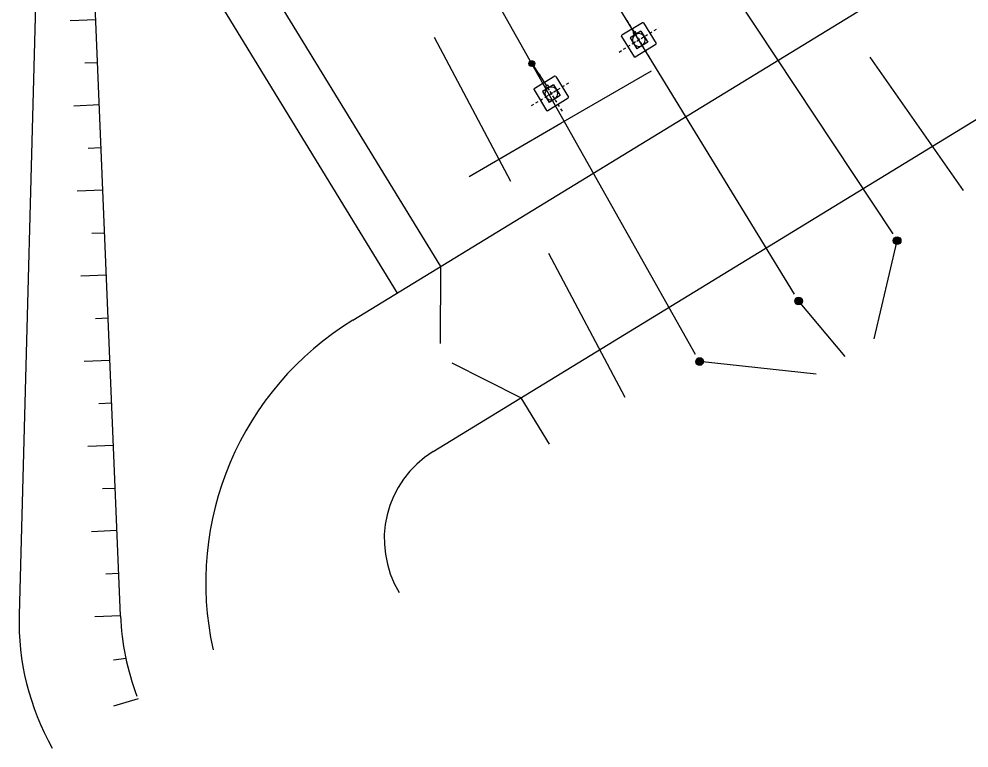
# Model space of a CAD drawing. Header units: millimetres. Extents: x 308437 to 311888, y 6841816 to 6843567.
# Drawn here: x 311639.99 to 311677, y 6841994.54 to 6842022.95 of the extents above; entities that cross this region are included whole.
import ezdxf

# ---------------------------------------------------------------- set-up
doc = ezdxf.new("R2010")
doc.units = ezdxf.units.MM
doc.linetypes.add('CENTER', pattern=[2, 1.25, -0.25, 0.25, -0.25])
doc.linetypes.add('DASHED', pattern=[19.05, 12.7, -6.35])
for name, color, linetype in [('06EJES', 1, 'CENTER'), ('E-CIERROS', 40, 'Continuous'), ('E-CONDUCTOR', 40, 'Continuous'), ('E-EQUIPOS', 54, 'Continuous'), ('E-MALLA-TIERRA', 7, 'DASHED'), ('POI', 1, 'Continuous'), ('T-TOPOGRAFIA', 60, 'Continuous'), ('T-VIAS', 94, 'Continuous')]:
    doc.layers.add(name, color=color, linetype=linetype)
doc.linetypes.add('CERCO', pattern='A,5,["X",Standard,S=1.8,R=0,X=-1.8,Y=-0.9],5', length=10)

# ---------------------------------------------------------------- blocks, each defined once
blk = doc.blocks.new('conex')
at = {"layer": 'E-CONDUCTOR'}
h = blk.add_hatch(color=256, dxfattribs=at)
h.dxf.hatch_style = 1
h.paths.add_polyline_path([(-150, 0, 1), (150, 0, 1)])
blk.add_circle((0, 0), 150, dxfattribs=at)
blk = doc.blocks.new('Transf._Pot._Disp._Planta')
at = {"layer": '06EJES', "ltscale": 0.08}
for p, q in [((0, -900), (0, 900)), ((-900, 0), (900, 0)), ((0, -250), (0, 250)), ((0, -250), (0, 250)), ((250, 0), (-250, 0))]:
    blk.add_line(p, q, dxfattribs=at)
at = {"layer": 'E-EQUIPOS', "linetype": 'Continuous'}
for p, q in [((-500, 470), (-470, 500)), ((-500, -470), (-500, 470)), ((470, 500), (-470, 500)), ((470, 500), (500, 470)), ((500, -470), (500, 470)), ((-250, -250), (-250, 250)), ((250, 250), (-250, 250)), ((250, -250), (250, 250)), ((250, -250), (-250, -250)), ((-50, -250), (-50, -350)), ((50, -350), (-50, -350)), ((50, -250), (50, -350)), ((-500, -470), (-470, -500)), ((470, -500), (-470, -500)), ((500, -470), (470, -500))]:
    blk.add_line(p, q, dxfattribs=at)
blk.add_circle((0, 0), 250, dxfattribs=at)
blk = doc.blocks.new('Parrón')
at = {"layer": 'E-CONDUCTOR'}
h = blk.add_hatch(color=256, dxfattribs=at)
h.dxf.hatch_style = 1
h.paths.add_polyline_path([(22.623, 13.001, 0.403689), (22.515, 13.113), (22.507, 12.889, 0.424817)])
h.paths.add_polyline_path([(22.515, 13.113, 0.424817), (22.398, 13.001, 0.403689), (22.507, 12.889)])
at = {"layer": 'E-CIERROS', "linetype": 'CERCO', "ltscale": 0.75}
blk.add_lwpolyline([(15.352, 24.611), (15.352, 8.111)], dxfattribs=at)
at = {"layer": 'E-CIERROS'}
for points in [[(15.352, 8.111), (13.775, 5.56)], [(15.352, 2.111), (13.775, 4.663)]]:
    blk.add_lwpolyline(points, dxfattribs=at)
at = {"layer": 'E-CIERROS', "linetype": 'CERCO'}
blk.add_lwpolyline([(15.352, 2.111), (15.352, 0)], dxfattribs=at)
at = {"layer": 'E-CONDUCTOR'}
for p, q in [((22.042, 0), (23.572, 42.403)), ((26.552, 0), (26.552, 42.44)), ((31.063, 0), (29.533, 42.403))]:
    blk.add_line(p, q, dxfattribs=at)
for points in [[(22.511, 13.007), (22.552, 11.961)], [(25.643, -3.106), (22.03, -0.314)], [(26.968, -3.107), (26.552, -0.314)], [(28.294, -3.109), (31.053, -0.314)]]:
    blk.add_lwpolyline(points, dxfattribs=at)
blk.add_circle((22.511, 13.001), 0.113, dxfattribs=at)
at = {"layer": 'E-MALLA-TIERRA', "ltscale": 0.5}
for points in [[(18.822, 0), (21.407, 41.321)], [(34.283, 0), (31.697, 41.321)]]:
    blk.add_lwpolyline(points, dxfattribs=at)
at = {"layer": 'T-TOPOGRAFIA', "ltscale": 0.015}
for p, q in [((-2.386, 3.008), (10.986, 27.042)), ((8.915, 23.319), (8.041, 23.805)), ((7.67, 22.112), (8.107, 21.868)), ((7.3, 20.418), (6.426, 20.904)), ((6.056, 19.21), (6.493, 18.967)), ((5.686, 17.516), (4.812, 18.002)), ((4.442, 16.308), (4.879, 16.065)), ((4.071, 14.614), (3.198, 15.101)), ((2.827, 13.407), (3.264, 13.164)), ((2.457, 11.713), (1.583, 12.199)), ((1.213, 10.505), (1.65, 10.262)), ((0.843, 8.811), (-0.031, 9.298)), ((-0.401, 7.604), (0.035, 7.361)), ((-0.772, 5.91), (-1.646, 6.396)), ((-2.016, 4.702), (-1.579, 4.459)), ((-2.386, 3.008), (-3.26, 3.494)), ((-3.518, 1.695), (-3.061, 1.491)), ((-3.493, -0.112), (-4.459, 0.149))]:
    blk.add_line(p, q, dxfattribs=at)
blk.add_lwpolyline([(89.353, 29.611), (14.184, 31.407, 0.260308), (9.871, 29.132), (-5.734, 5.108)], format="xyb", dxfattribs=at)
for centre, start, end in [((2.652, -0.339), 146.9943, 178.057), ((6.352, -1.854), 150.9093, 169.3173)]:
    blk.add_arc(centre, 10, start, end, dxfattribs=at)
at = {"layer": 'T-VIAS', "linetype": 'ByBlock'}
for p, q in [((11.352, 8.111), (89.352, 8.111)), ((11.352, 2.111), (89.352, 2.111))]:
    blk.add_line(p, q, dxfattribs=at)
blk.add_lwpolyline([(13.377, 24.636), (13.377, 8.111)], dxfattribs=at)
for centre, radius, end in [((11.352, -3.889), 12, 161.0914), ((11.352, -1.889), 4, 180)]:
    blk.add_arc(centre, radius, 90, end, dxfattribs=at)
at = {"xscale": 0.001, "yscale": 0.001, "zscale": 0.001}
for p in [(22.03, -0.314), (26.552, -0.314), (31.053, -0.314)]:
    blk.add_blockref('conex', p, dxfattribs=at)
at = {"layer": 'E-EQUIPOS', "lineweight": 0, "ltscale": 2, "xscale": -0.001, "yscale": 0.001, "zscale": 0.001, "rotation": 180}
for p in [(22.552, 11.611), (26.552, 11.611)]:
    blk.add_blockref('Transf._Pot._Disp._Planta', p, dxfattribs=at)

msp = doc.modelspace()

# ---------------------------------------------------------------- linework, layer by layer
at = {"layer": 'POI', "color": 1}
msp.add_lwpolyline([(311657.529, 6842016.818), (311661.097, 6842018.901), (311664.64, 6842020.93)], dxfattribs=at)

# ---------------------------------------------------------------- block references
at = {"rotation": 31.45904213535047}
msp.add_blockref('Parrón', (311647.552, 6841998.376), dxfattribs=at)

doc.saveas('drawing.dxf')
